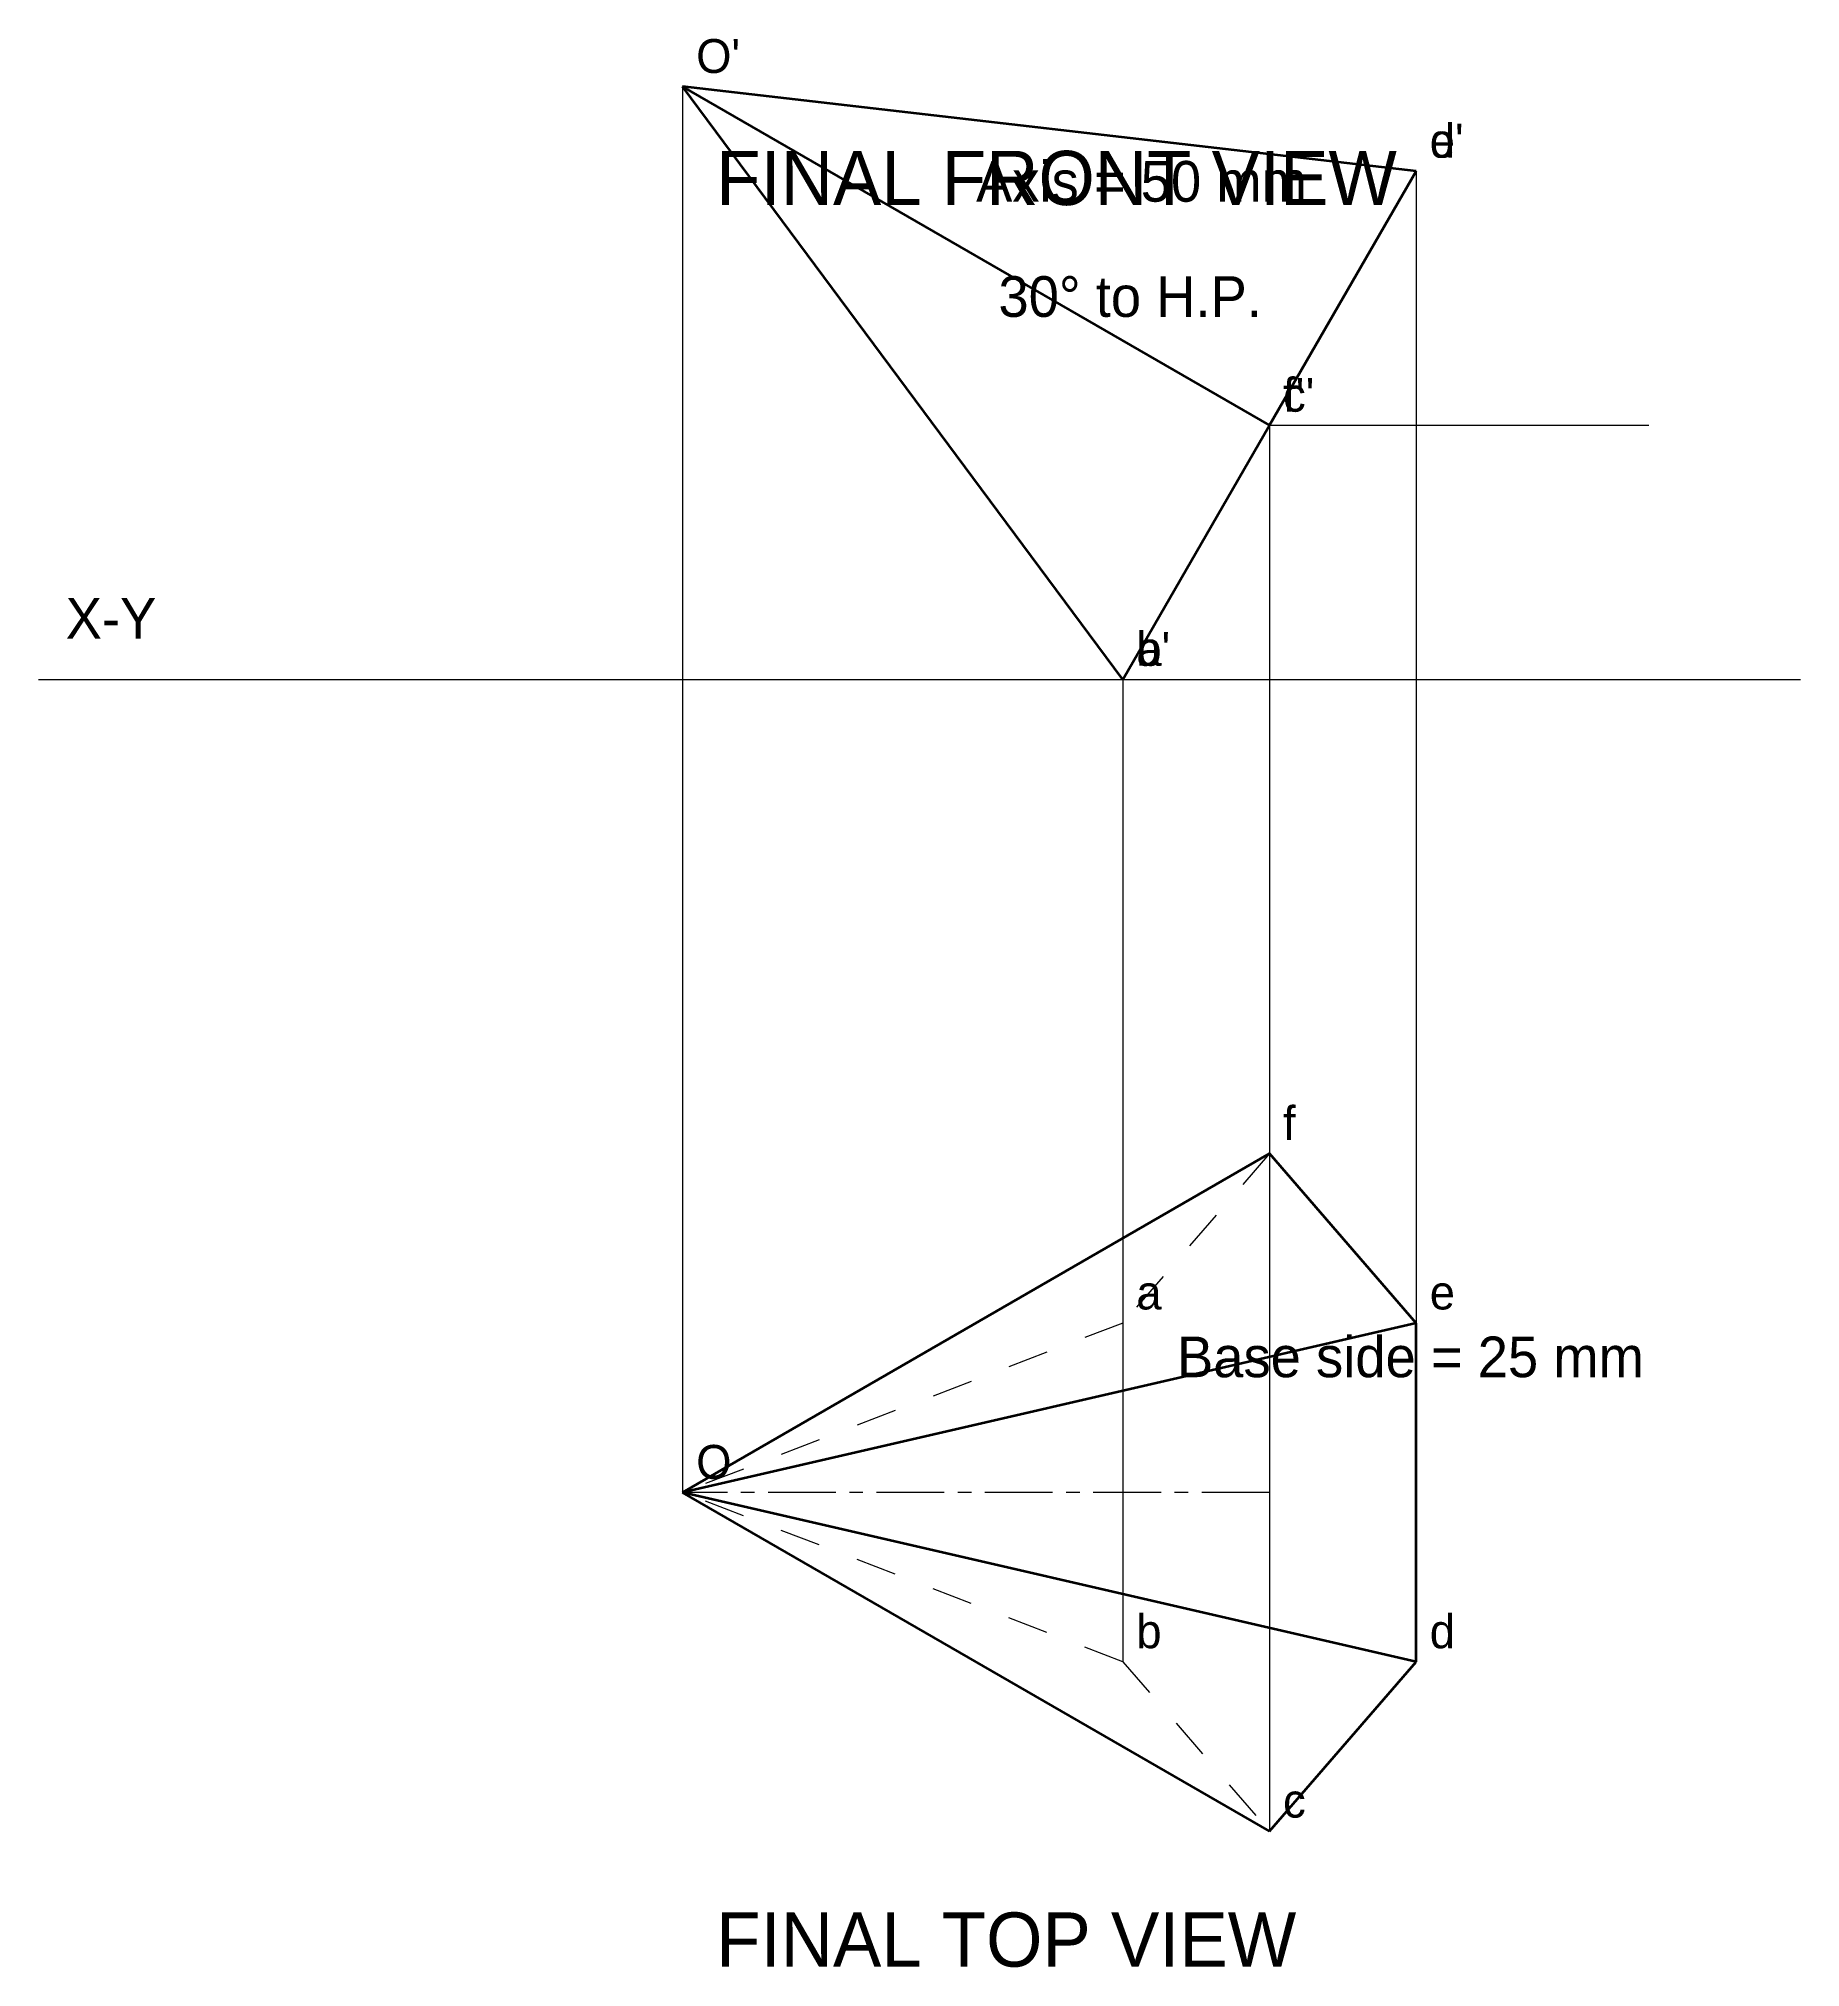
# Model space of a CAD drawing. Header units: millimetres. Extents: x 40 to 170, y -5 to 137.
import ezdxf

# ---------------------------------------------------------------- set-up
doc = ezdxf.new("R2010")
doc.units = ezdxf.units.MM
doc.linetypes.add('CENTER', pattern=[8, 5, -1, 1, -1])
doc.linetypes.add('HIDDEN', pattern=[6, 3, -3])
for name, color, linetype, lineweight in [('Centre Lines', 3, 'CENTER', 13), ('Construction Lines', 8, 'CONTINUOUS', 9), ('Dimensions', 5, 'CONTINUOUS', 13), ('Hidden Lines', 1, 'HIDDEN', 18), ('Object Lines', 7, 'CONTINUOUS', 35)]:
    doc.layers.add(name, color=color, linetype=linetype, lineweight=lineweight)

msp = doc.modelspace()

# ---------------------------------------------------------------- linework, layer by layer
at = {"layer": 'Centre Lines'}
for p, q in [((130.825318, 108.75), (87.524047, 133.75)), ((130.825318, 30), (87.524047, 30))]:
    msp.add_line(p, q, dxfattribs=at)
at = {"layer": 'Construction Lines'}
for p, q in [((87.524047, 133.75), (87.524047, 30)), ((141.650635, 127.5), (141.650635, 17.5)), ((141.650635, 127.5), (141.650635, 42.5)), ((130.825318, 108.75), (130.825318, 5)), ((130.825318, 108.75), (130.825318, 55)), ((40, 90), (170, 90)), ((120, 90), (120, 42.5)), ((120, 90), (120, 17.5))]:
    msp.add_line(p, q, dxfattribs=at)
at = {"layer": 'Dimensions'}
for p, q in [((130.825318, 108.75), (87.524047, 133.75)), ((130.825318, 108.75), (106.576606, 122.75)), ((130.825318, 108.75), (158.825318, 108.75)), ((120, 42.5), (120, 17.5))]:
    msp.add_line(p, q, dxfattribs=at)
at = {"layer": 'Hidden Lines'}
for p, q in [((120, 90), (87.524047, 133.75)), ((141.650635, 127.5), (87.524047, 133.75)), ((130.825318, 108.75), (87.524047, 133.75)), ((141.650635, 127.5), (130.825318, 108.75)), ((141.650635, 127.5), (141.650635, 127.5)), ((130.825318, 108.75), (120, 90)), ((120, 90), (120, 90)), ((130.825318, 55), (120, 42.5)), ((120, 42.5), (87.524047, 30)), ((120, 42.5), (120, 17.5)), ((120, 17.5), (87.524047, 30)), ((120, 17.5), (130.825318, 5))]:
    msp.add_line(p, q, dxfattribs=at)
at = {"layer": 'Object Lines'}
for p, q in [((120, 90), (87.524047, 133.75)), ((130.825318, 108.75), (87.524047, 133.75)), ((141.650635, 127.5), (87.524047, 133.75)), ((130.825318, 108.75), (141.650635, 127.5)), ((120, 90), (130.825318, 108.75)), ((130.825318, 55), (87.524047, 30)), ((141.650635, 42.5), (130.825318, 55)), ((141.650635, 42.5), (87.524047, 30)), ((141.650635, 17.5), (141.650635, 42.5)), ((130.825318, 5), (87.524047, 30)), ((141.650635, 17.5), (87.524047, 30)), ((130.825318, 5), (141.650635, 17.5))]:
    msp.add_line(p, q, dxfattribs=at)

# ---------------------------------------------------------------- texts
at = {"layer": 'Construction Lines'}
msp.add_text('X-Y', height=3, dxfattribs=at).set_placement((42, 93))
at = {"layer": 'Dimensions'}
for s, height, p in [("O'", 2.5, (88.524047, 134.75)), ("d'", 2.5, (142.650635, 128.5)), ("e'", 2.5, (142.650635, 128.5)), ('FINAL FRONT VIEW', 4, (90, 125)), ('Axis = 50 mm', 3, (109.174682, 125.25)), ('30° to H.P.', 3, (110.825318, 116.75)), ("f'", 2.5, (131.825318, 109.75)), ("c'", 2.5, (131.825318, 109.75)), ("a'", 2.5, (121, 91)), ("b'", 2.5, (121, 91)), ('f', 2.5, (131.825318, 56)), ('a', 2.5, (121, 43.5)), ('e', 2.5, (142.650635, 43.5)), ('Base side = 25 mm', 3, (124, 38.5)), ('O', 2.5, (88.524047, 31)), ('b', 2.5, (121, 18.5)), ('d', 2.5, (142.650635, 18.5)), ('c', 2.5, (131.825318, 6)), ('FINAL TOP VIEW', 4, (90, -5))]:
    msp.add_text(s, height=height, dxfattribs=at).set_placement(p)

doc.saveas('drawing.dxf')
